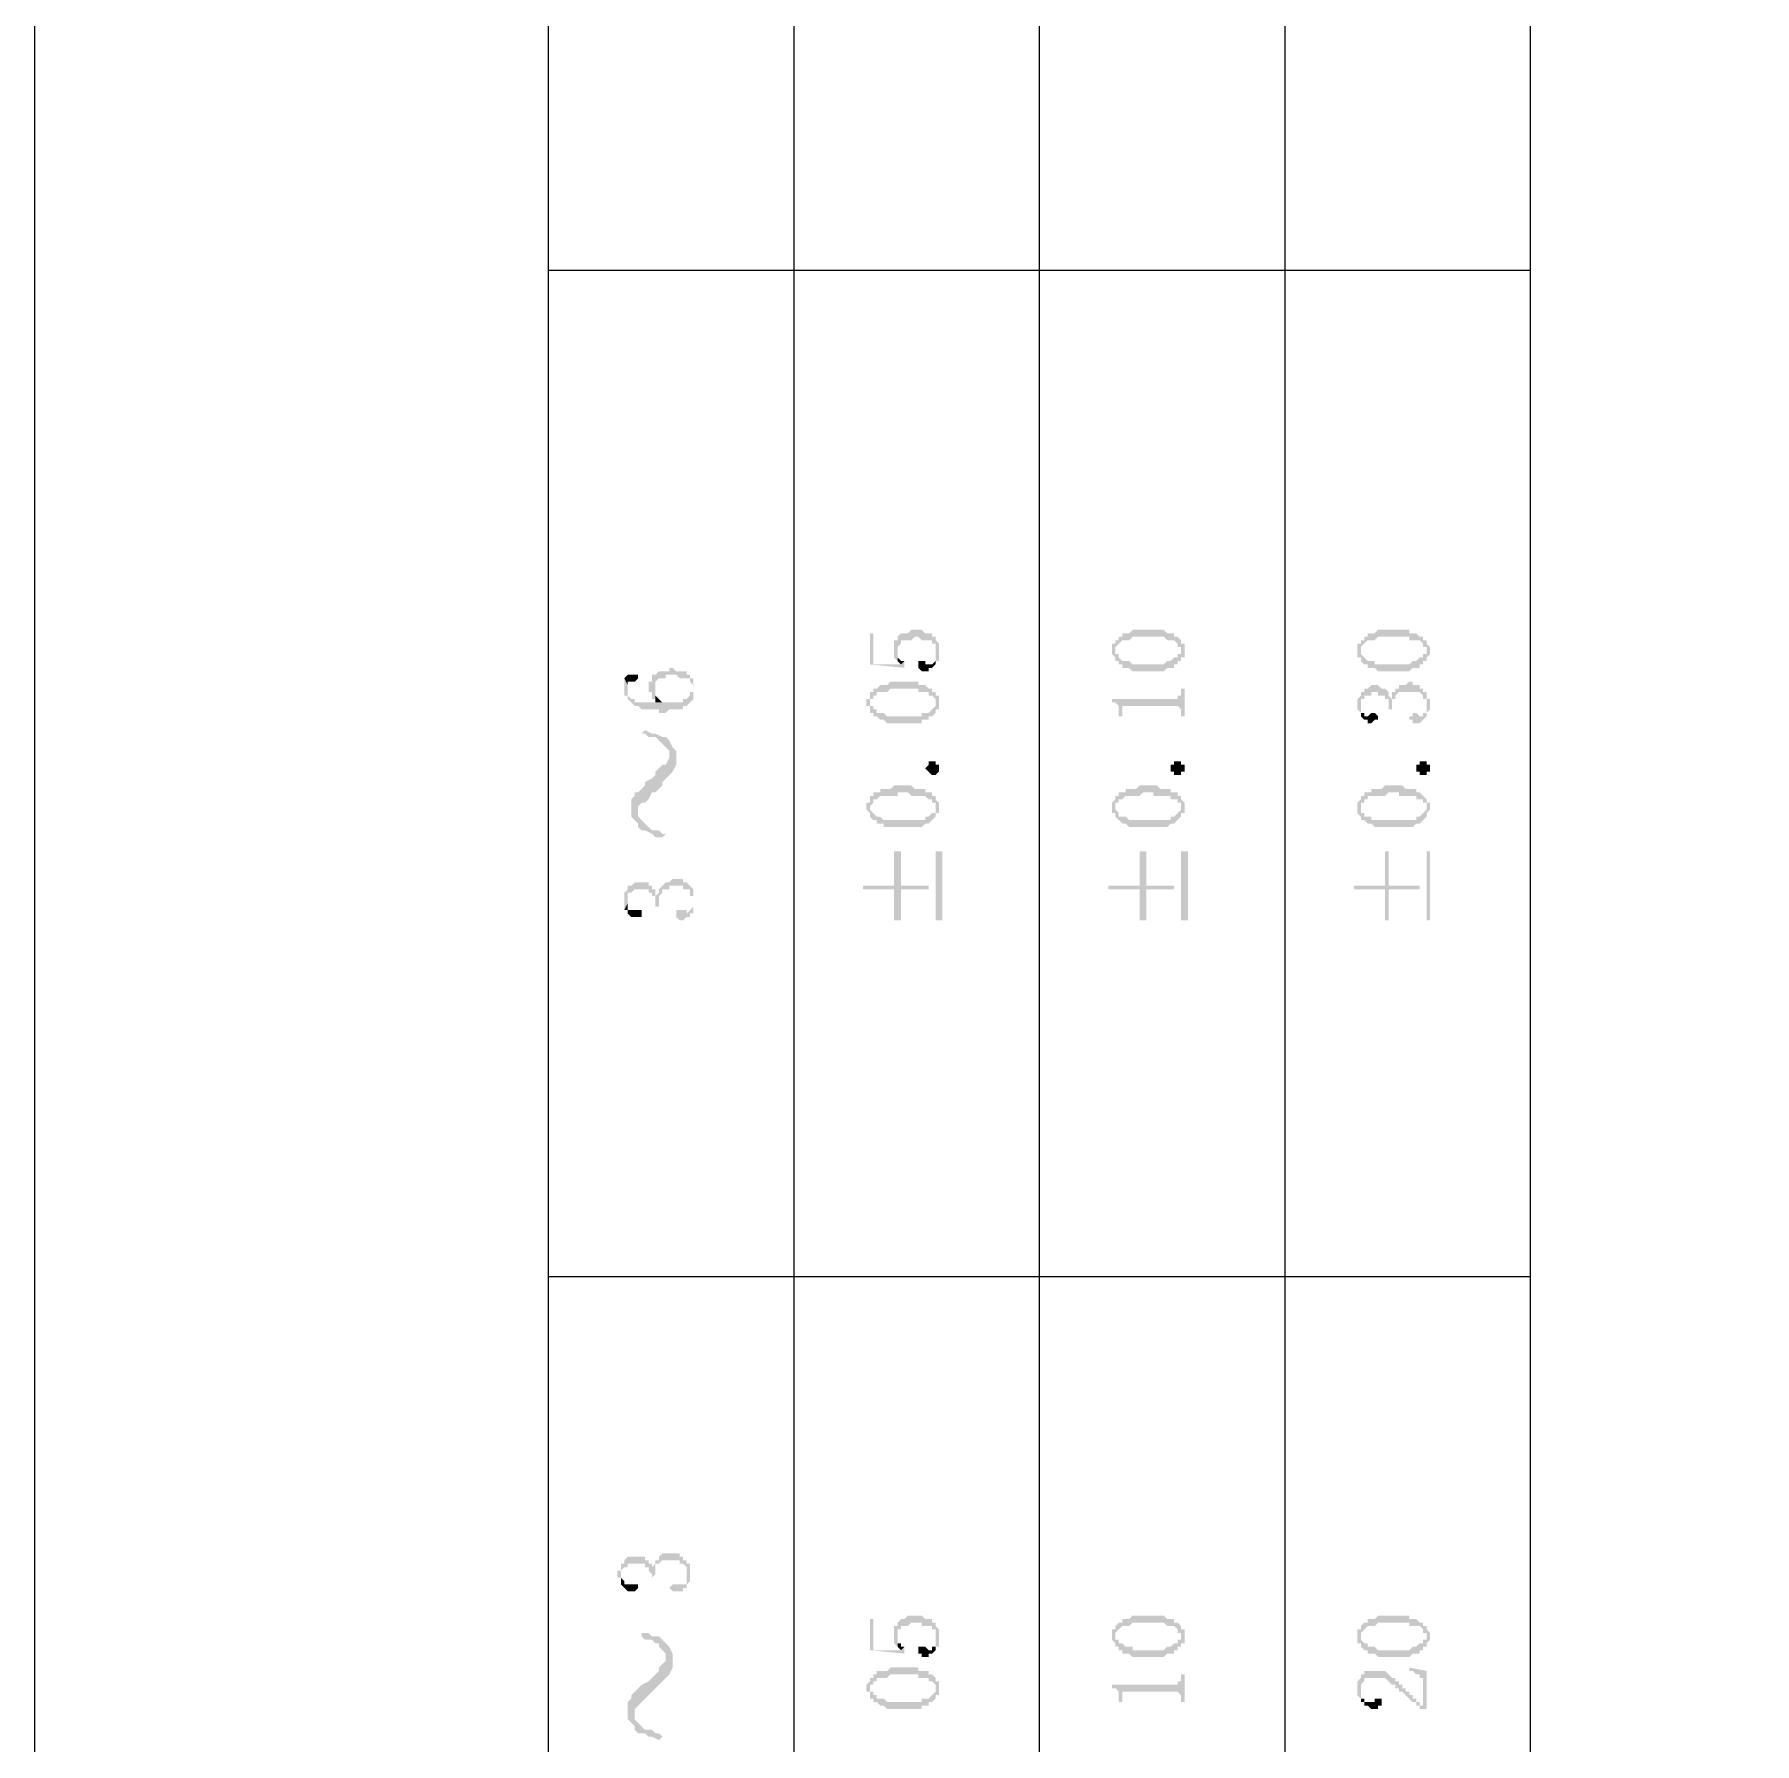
# Model space of a CAD drawing. Header units: millimetres. Extents: x 1186 to 2336, y 1181 to 1549.
# Drawn here: x 1915.52 to 1937.97, y 1298.41 to 1320.71 of the extents above; entities that cross this region are included whole.
import ezdxf

# ---------------------------------------------------------------- set-up
doc = ezdxf.new("R2010")
doc.units = ezdxf.units.MM

msp = doc.modelspace()

# ---------------------------------------------------------------- hatches: boundary and pattern name
at = {"transparency": 33554559}
for points in [[(1926.42243, 1312.89982), (1926.42243, 1312.49363), (1926.87376, 1312.44849), (1926.87376, 1312.49363), (1926.87376, 1312.53876), (1926.82862, 1312.49363), (1926.46757, 1312.49363), (1926.46757, 1312.89982)], [(1926.73836, 1312.71929), (1926.73836, 1312.62902), (1926.73836, 1312.58389), (1926.73836, 1312.58389), (1926.78349, 1312.53876), (1926.78349, 1312.67415), (1926.78349, 1312.71929), (1926.78349, 1312.71929), (1926.82862, 1312.76442), (1926.82862, 1312.80955), (1926.96402, 1312.80955), (1927.00915, 1312.85468), (1927.05428, 1312.85468), (1927.09942, 1312.80955), (1927.23481, 1312.80955), (1927.23481, 1312.76442), (1927.27995, 1312.76442), (1927.27995, 1312.71929), (1927.27995, 1312.67415), (1927.27995, 1312.53876), (1927.32508, 1312.53876), (1927.32508, 1312.58389), (1927.32508, 1312.67415), (1927.32508, 1312.71929), (1927.32508, 1312.76442), (1927.27995, 1312.80955), (1927.27995, 1312.85468), (1927.23481, 1312.85468), (1927.23481, 1312.89982), (1927.14455, 1312.89982), (1927.09942, 1312.94495), (1926.96402, 1312.94495), (1926.91889, 1312.89982), (1926.82862, 1312.89982), (1926.78349, 1312.85468), (1926.78349, 1312.80955), (1926.73836, 1312.80955), (1926.73836, 1312.76442)], [(1929.58169, 1312.67415), (1929.58169, 1312.62902), (1929.58169, 1312.62902), (1929.62682, 1312.58389), (1929.62682, 1312.53876), (1929.62682, 1312.67415), (1929.62682, 1312.71929), (1929.62682, 1312.71929), (1929.67195, 1312.76442), (1929.67195, 1312.76442), (1929.71708, 1312.80955), (1929.80735, 1312.80955), (1929.85248, 1312.85468), (1930.25867, 1312.85468), (1930.3038, 1312.80955), (1930.39406, 1312.80955), (1930.4392, 1312.76442), (1930.4392, 1312.71929), (1930.48433, 1312.71929), (1930.48433, 1312.67415), (1930.48433, 1312.80955), (1930.48433, 1312.80955), (1930.4392, 1312.85468), (1930.39406, 1312.85468), (1930.39406, 1312.89982), (1930.3038, 1312.89982), (1930.25867, 1312.94495), (1929.85248, 1312.94495), (1929.80735, 1312.89982), (1929.71708, 1312.89982), (1929.71708, 1312.85468), (1929.67195, 1312.85468), (1929.67195, 1312.80955), (1929.62682, 1312.80955), (1929.62682, 1312.76442), (1929.58169, 1312.76442), (1929.58169, 1312.71929), (1929.58169, 1312.71929)], [(1929.62682, 1312.53876), (1929.67195, 1312.53876), (1929.67195, 1312.49363), (1929.71708, 1312.49363), (1929.71708, 1312.44849), (1929.80735, 1312.44849), (1929.85248, 1312.40336), (1930.25867, 1312.40336), (1930.3038, 1312.44849), (1930.39406, 1312.44849), (1930.39406, 1312.49363), (1930.4392, 1312.49363), (1930.4392, 1312.53876), (1930.48433, 1312.53876), (1930.48433, 1312.58389), (1930.52946, 1312.58389), (1930.52946, 1312.62902), (1930.52946, 1312.67415), (1930.52946, 1312.71929), (1930.52946, 1312.76442), (1930.48433, 1312.76442), (1930.48433, 1312.80955), (1930.48433, 1312.67415), (1930.48433, 1312.62902), (1930.4392, 1312.62902), (1930.4392, 1312.58389), (1930.39406, 1312.58389), (1930.34893, 1312.53876), (1930.3038, 1312.53876), (1930.25867, 1312.49363), (1929.85248, 1312.49363), (1929.80735, 1312.53876), (1929.71708, 1312.53876), (1929.67195, 1312.58389), (1929.67195, 1312.62902), (1929.62682, 1312.62902), (1929.62682, 1312.67415), (1929.62682, 1312.67415)], [(1932.78607, 1312.67415), (1932.78607, 1312.62902), (1932.78607, 1312.58389), (1932.8312, 1312.58389), (1932.8312, 1312.53876), (1932.8312, 1312.67415), (1932.8312, 1312.71929), (1932.8312, 1312.71929), (1932.87633, 1312.76442), (1932.87633, 1312.76442), (1932.92147, 1312.80955), (1933.01173, 1312.80955), (1933.05686, 1312.85468), (1933.46305, 1312.85468), (1933.46305, 1312.80955), (1933.59845, 1312.80955), (1933.64358, 1312.76442), (1933.64358, 1312.71929), (1933.68871, 1312.71929), (1933.68871, 1312.67415), (1933.68871, 1312.80955), (1933.64358, 1312.80955), (1933.64358, 1312.85468), (1933.59845, 1312.85468), (1933.55332, 1312.89982), (1933.46305, 1312.89982), (1933.46305, 1312.94495), (1933.05686, 1312.94495), (1933.01173, 1312.89982), (1932.92147, 1312.89982), (1932.92147, 1312.85468), (1932.87633, 1312.85468), (1932.87633, 1312.80955), (1932.8312, 1312.80955), (1932.8312, 1312.76442), (1932.78607, 1312.76442), (1932.78607, 1312.71929), (1932.78607, 1312.71929)], [(1932.8312, 1312.53876), (1932.8312, 1312.53876), (1932.87633, 1312.49363), (1932.92147, 1312.49363), (1932.92147, 1312.44849), (1933.01173, 1312.44849), (1933.05686, 1312.40336), (1933.46305, 1312.40336), (1933.50818, 1312.44849), (1933.59845, 1312.44849), (1933.59845, 1312.49363), (1933.64358, 1312.49363), (1933.64358, 1312.53876), (1933.68871, 1312.53876), (1933.68871, 1312.58389), (1933.68871, 1312.58389), (1933.73385, 1312.62902), (1933.73385, 1312.67415), (1933.73385, 1312.71929), (1933.73385, 1312.71929), (1933.68871, 1312.76442), (1933.68871, 1312.80955), (1933.68871, 1312.67415), (1933.68871, 1312.62902), (1933.64358, 1312.62902), (1933.64358, 1312.58389), (1933.59845, 1312.58389), (1933.55332, 1312.53876), (1933.50818, 1312.53876), (1933.46305, 1312.49363), (1933.01173, 1312.49363), (1933.01173, 1312.53876), (1932.92147, 1312.53876), (1932.87633, 1312.58389), (1932.87633, 1312.58389), (1932.8312, 1312.62902), (1932.8312, 1312.67415), (1932.8312, 1312.67415)], [(1926.78349, 1312.53876), (1926.78349, 1312.53876), (1926.82862, 1312.49363), (1926.82862, 1312.49363), (1926.87376, 1312.53876), (1926.82862, 1312.53876), (1926.78349, 1312.58389), (1926.78349, 1312.62902), (1926.78349, 1312.67415)], [(1927.05428, 1312.49363), (1927.05428, 1312.44849), (1927.05428, 1312.44849), (1927.09942, 1312.40336), (1927.18968, 1312.40336), (1927.18968, 1312.44849), (1927.23481, 1312.44849), (1927.27995, 1312.49363), (1927.27995, 1312.67415), (1927.27995, 1312.58389), (1927.27995, 1312.53876), (1927.27995, 1312.53876), (1927.23481, 1312.49363), (1927.14455, 1312.49363), (1927.14455, 1312.53876), (1927.05428, 1312.53876)], [(1923.21805, 1312.3131), (1923.26318, 1312.22283), (1923.26318, 1312.26797), (1923.35345, 1312.26797), (1923.39858, 1312.3131), (1923.39858, 1312.35823), (1923.26318, 1312.35823)], [(1923.21805, 1312.22283), (1923.21805, 1312.1777), (1923.21805, 1312.13257), (1923.21805, 1312.08744), (1923.26318, 1312.08744), (1923.26318, 1312.0423), (1923.26318, 1312.0423), (1923.30831, 1311.99717), (1923.30831, 1311.99717), (1923.35345, 1311.95204), (1923.39858, 1311.95204), (1923.44371, 1311.90691), (1923.66937, 1311.90691), (1923.66937, 1311.86178), (1923.75964, 1311.86178), (1923.80477, 1311.90691), (1923.9853, 1311.90691), (1923.9853, 1311.95204), (1924.03043, 1311.95204), (1924.07556, 1311.99717), (1924.07556, 1311.99717), (1924.12069, 1312.0423), (1924.12069, 1312.1777), (1924.12069, 1312.13257), (1924.07556, 1312.13257), (1924.07556, 1312.08744), (1924.07556, 1312.08744), (1924.03043, 1312.0423), (1923.9853, 1312.0423), (1923.9853, 1311.99717), (1923.35345, 1311.99717), (1923.35345, 1312.0423), (1923.30831, 1312.0423), (1923.26318, 1312.08744), (1923.26318, 1312.13257), (1923.26318, 1312.22283), (1923.21805, 1312.3131)], [(1923.53397, 1312.1777), (1923.53397, 1312.13257), (1923.57911, 1312.13257), (1923.57911, 1312.08744), (1923.57911, 1312.0423), (1923.62424, 1312.0423), (1923.62424, 1312.22283), (1923.62424, 1312.26797), (1923.62424, 1312.26797), (1923.66937, 1312.3131), (1923.75964, 1312.3131), (1923.75964, 1312.35823), (1923.89503, 1312.35823), (1923.94016, 1312.3131), (1924.07556, 1312.3131), (1924.07556, 1312.26797), (1924.07556, 1312.26797), (1924.12069, 1312.22283), (1924.12069, 1312.0423), (1924.12069, 1312.08744), (1924.12069, 1312.13257), (1924.12069, 1312.1777), (1924.12069, 1312.22283), (1924.12069, 1312.26797), (1924.12069, 1312.3131), (1924.07556, 1312.3131), (1924.07556, 1312.35823), (1924.03043, 1312.35823), (1924.03043, 1312.40336), (1923.89503, 1312.40336), (1923.8499, 1312.44849), (1923.80477, 1312.44849), (1923.80477, 1312.40336), (1923.66937, 1312.40336), (1923.62424, 1312.35823), (1923.57911, 1312.35823), (1923.57911, 1312.3131), (1923.57911, 1312.26797), (1923.53397, 1312.26797), (1923.53397, 1312.22283)], [(1923.62424, 1312.0423), (1923.62424, 1311.99717), (1923.7145, 1311.99717), (1923.66937, 1312.0423), (1923.66937, 1312.0423), (1923.62424, 1312.08744), (1923.62424, 1312.1777), (1923.62424, 1312.1777)], [(1926.3773, 1311.99717), (1926.3773, 1311.95204), (1926.42243, 1311.95204), (1926.42243, 1311.90691), (1926.42243, 1311.86178), (1926.42243, 1311.99717), (1926.42243, 1312.0423), (1926.46757, 1312.0423), (1926.46757, 1312.08744), (1926.5127, 1312.08744), (1926.5127, 1312.13257), (1926.64809, 1312.13257), (1926.69323, 1312.1777), (1927.05428, 1312.1777), (1927.05428, 1312.13257), (1927.18968, 1312.13257), (1927.18968, 1312.08744), (1927.23481, 1312.08744), (1927.27995, 1312.0423), (1927.27995, 1311.99717), (1927.27995, 1312.13257), (1927.23481, 1312.13257), (1927.23481, 1312.1777), (1927.18968, 1312.1777), (1927.14455, 1312.22283), (1927.05428, 1312.22283), (1927.05428, 1312.26797), (1926.69323, 1312.26797), (1926.64809, 1312.22283), (1926.55783, 1312.22283), (1926.5127, 1312.1777), (1926.46757, 1312.1777), (1926.46757, 1312.13257), (1926.42243, 1312.13257), (1926.42243, 1312.08744), (1926.42243, 1312.0423), (1926.3773, 1312.0423)], [(1926.42243, 1311.86178), (1926.46757, 1311.86178), (1926.46757, 1311.81664), (1926.5127, 1311.81664), (1926.55783, 1311.77151), (1926.60296, 1311.77151), (1926.64809, 1311.72638), (1927.09942, 1311.72638), (1927.09942, 1311.77151), (1927.18968, 1311.77151), (1927.18968, 1311.81664), (1927.23481, 1311.81664), (1927.27995, 1311.86178), (1927.27995, 1311.90691), (1927.32508, 1311.90691), (1927.32508, 1311.95204), (1927.32508, 1311.99717), (1927.32508, 1312.0423), (1927.32508, 1312.08744), (1927.27995, 1312.08744), (1927.27995, 1312.13257), (1927.27995, 1311.95204), (1927.27995, 1311.95204), (1927.23481, 1311.90691), (1927.23481, 1311.90691), (1927.18968, 1311.86178), (1927.09942, 1311.86178), (1927.09942, 1311.81664), (1926.64809, 1311.81664), (1926.60296, 1311.86178), (1926.5127, 1311.86178), (1926.5127, 1311.90691), (1926.46757, 1311.90691), (1926.46757, 1311.95204), (1926.42243, 1311.95204), (1926.42243, 1311.99717)], [(1929.58169, 1312.0423), (1929.58169, 1311.99717), (1929.62682, 1311.99717), (1929.67195, 1311.95204), (1929.67195, 1311.86178), (1929.67195, 1311.81664), (1929.71708, 1311.81664), (1929.71708, 1311.90691), (1929.71708, 1311.95204), (1930.4392, 1311.95204), (1930.48433, 1311.90691), (1930.48433, 1311.81664), (1930.52946, 1311.81664), (1930.52946, 1312.1777), (1930.48433, 1312.1777), (1930.48433, 1312.13257), (1930.48433, 1312.08744), (1930.4392, 1312.08744), (1930.4392, 1312.0423), (1930.39406, 1312.0423)], [(1932.78607, 1311.99717), (1932.78607, 1311.95204), (1932.78607, 1311.90691), (1932.78607, 1311.90691), (1932.8312, 1311.86178), (1932.8312, 1311.95204), (1932.8312, 1311.99717), (1932.8312, 1312.0423), (1932.87633, 1312.0423), (1932.87633, 1312.08744), (1932.9666, 1312.08744), (1932.9666, 1312.13257), (1933.05686, 1312.13257), (1933.05686, 1312.08744), (1933.14713, 1312.08744), (1933.14713, 1312.0423), (1933.19226, 1312.0423), (1933.19226, 1311.95204), (1933.19226, 1311.90691), (1933.23739, 1311.90691), (1933.23739, 1311.95204), (1933.23739, 1312.0423), (1933.28252, 1312.0423), (1933.28252, 1312.08744), (1933.28252, 1312.08744), (1933.32766, 1312.13257), (1933.59845, 1312.13257), (1933.64358, 1312.08744), (1933.64358, 1312.0423), (1933.68871, 1312.0423), (1933.68871, 1311.99717), (1933.68871, 1311.95204), (1933.68871, 1312.13257), (1933.64358, 1312.13257), (1933.64358, 1312.1777), (1933.59845, 1312.1777), (1933.59845, 1312.22283), (1933.50818, 1312.22283), (1933.50818, 1312.26797), (1933.46305, 1312.26797), (1933.41792, 1312.22283), (1933.32766, 1312.22283), (1933.32766, 1312.1777), (1933.28252, 1312.1777), (1933.28252, 1312.13257), (1933.23739, 1312.13257), (1933.23739, 1312.08744), (1933.23739, 1312.0423), (1933.19226, 1312.08744), (1933.19226, 1312.13257), (1933.19226, 1312.13257), (1933.14713, 1312.1777), (1933.102, 1312.1777), (1933.05686, 1312.22283), (1932.9666, 1312.22283), (1932.92147, 1312.1777), (1932.87633, 1312.1777), (1932.87633, 1312.13257), (1932.8312, 1312.13257), (1932.8312, 1312.08744), (1932.8312, 1312.08744), (1932.78607, 1312.0423)], [(1933.46305, 1311.77151), (1933.50818, 1311.77151), (1933.50818, 1311.72638), (1933.59845, 1311.72638), (1933.64358, 1311.77151), (1933.64358, 1311.77151), (1933.68871, 1311.81664), (1933.68871, 1311.86178), (1933.68871, 1311.86178), (1933.73385, 1311.90691), (1933.73385, 1311.95204), (1933.73385, 1311.99717), (1933.73385, 1312.0423), (1933.68871, 1312.0423), (1933.68871, 1312.13257), (1933.68871, 1311.95204), (1933.68871, 1311.90691), (1933.68871, 1311.86178), (1933.64358, 1311.86178), (1933.64358, 1311.81664), (1933.59845, 1311.81664), (1933.55332, 1311.86178), (1933.50818, 1311.86178), (1933.50818, 1311.81664), (1933.46305, 1311.81664)], [(1932.8312, 1311.86178), (1932.8312, 1311.81664), (1932.8312, 1311.81664), (1932.87633, 1311.77151), (1932.92147, 1311.77151), (1932.92147, 1311.72638), (1932.9666, 1311.72638), (1933.01173, 1311.77151), (1933.05686, 1311.77151), (1933.05686, 1311.81664), (1933.05686, 1311.81664), (1933.01173, 1311.86178), (1932.9666, 1311.86178), (1932.92147, 1311.81664), (1932.87633, 1311.81664), (1932.87633, 1311.86178), (1932.8312, 1311.86178), (1932.8312, 1311.95204), (1932.8312, 1311.95204)], [(1923.44371, 1311.59098), (1923.48884, 1311.59098), (1923.53397, 1311.54585), (1923.62424, 1311.54585), (1923.66937, 1311.50072), (1923.7145, 1311.45559), (1923.7145, 1311.45559), (1923.75964, 1311.41045), (1923.80477, 1311.36532), (1923.80477, 1311.0494), (1923.80477, 1311.0494), (1923.8499, 1311.09453), (1923.89503, 1311.18479), (1923.89503, 1311.36532), (1923.8499, 1311.41045), (1923.80477, 1311.50072), (1923.80477, 1311.50072), (1923.75964, 1311.54585), (1923.7145, 1311.54585), (1923.62424, 1311.59098), (1923.57911, 1311.59098), (1923.48884, 1311.63611)], [(1923.30831, 1310.59807), (1923.30831, 1310.50781), (1923.35345, 1310.46268), (1923.39858, 1310.41755), (1923.39858, 1310.64321), (1923.44371, 1310.68834), (1923.48884, 1310.68834), (1923.53397, 1310.73347), (1923.57911, 1310.82374), (1923.62424, 1310.82374), (1923.66937, 1310.86887), (1923.7145, 1310.914), (1923.7145, 1310.95913), (1923.75964, 1311.00426), (1923.80477, 1311.0494), (1923.80477, 1311.32019), (1923.80477, 1311.27506), (1923.75964, 1311.18479), (1923.7145, 1311.18479), (1923.66937, 1311.13966), (1923.62424, 1311.09453), (1923.62424, 1311.0494), (1923.57911, 1311.00426), (1923.48884, 1310.95913), (1923.48884, 1310.914), (1923.44371, 1310.86887), (1923.39858, 1310.82374), (1923.35345, 1310.82374), (1923.35345, 1310.7786), (1923.30831, 1310.73347), (1923.30831, 1310.64321)], [(1927.32508, 1311.13966), (1927.32508, 1311.09453), (1927.32508, 1311.09453), (1927.27995, 1311.0494), (1927.23481, 1311.0494), (1927.18968, 1311.09453), (1927.18968, 1311.09453), (1927.14455, 1311.13966), (1927.14455, 1311.13966), (1927.18968, 1311.18479), (1927.18968, 1311.22993), (1927.27995, 1311.22993), (1927.27995, 1311.18479), (1927.32508, 1311.18479), (1927.32508, 1311.13966)], [(1930.52946, 1311.13966), (1930.52946, 1311.09453), (1930.48433, 1311.09453), (1930.48433, 1311.0494), (1930.39406, 1311.0494), (1930.39406, 1311.09453), (1930.34893, 1311.09453), (1930.34893, 1311.13966), (1930.34893, 1311.18479), (1930.39406, 1311.18479), (1930.39406, 1311.22993), (1930.48433, 1311.22993), (1930.48433, 1311.18479), (1930.52946, 1311.18479), (1930.52946, 1311.13966)], [(1933.73385, 1311.13966), (1933.73385, 1311.09453), (1933.68871, 1311.09453), (1933.68871, 1311.0494), (1933.59845, 1311.0494), (1933.59845, 1311.09453), (1933.55332, 1311.09453), (1933.55332, 1311.13966), (1933.55332, 1311.18479), (1933.59845, 1311.18479), (1933.59845, 1311.22993), (1933.68871, 1311.22993), (1933.68871, 1311.18479), (1933.73385, 1311.18479), (1933.73385, 1311.13966)], [(1926.3773, 1310.64321), (1926.3773, 1310.59807), (1926.3773, 1310.59807), (1926.42243, 1310.55294), (1926.42243, 1310.50781), (1926.42243, 1310.64321), (1926.42243, 1310.64321), (1926.46757, 1310.68834), (1926.46757, 1310.73347), (1926.5127, 1310.73347), (1926.55783, 1310.7786), (1926.78349, 1310.7786), (1926.78349, 1310.82374), (1926.91889, 1310.82374), (1926.96402, 1310.7786), (1927.14455, 1310.7786), (1927.18968, 1310.73347), (1927.23481, 1310.73347), (1927.23481, 1310.68834), (1927.27995, 1310.68834), (1927.27995, 1310.64321), (1927.27995, 1310.7786), (1927.23481, 1310.7786), (1927.23481, 1310.82374), (1927.14455, 1310.82374), (1927.14455, 1310.86887), (1927.00915, 1310.86887), (1926.96402, 1310.914), (1926.73836, 1310.914), (1926.69323, 1310.86887), (1926.55783, 1310.86887), (1926.55783, 1310.82374), (1926.46757, 1310.82374), (1926.46757, 1310.7786), (1926.42243, 1310.7786), (1926.42243, 1310.73347), (1926.42243, 1310.68834), (1926.3773, 1310.68834)], [(1926.42243, 1310.50781), (1926.46757, 1310.46268), (1926.5127, 1310.46268), (1926.5127, 1310.41755), (1926.60296, 1310.41755), (1926.60296, 1310.37241), (1927.09942, 1310.37241), (1927.14455, 1310.41755), (1927.18968, 1310.41755), (1927.23481, 1310.46268), (1927.23481, 1310.46268), (1927.27995, 1310.50781), (1927.27995, 1310.55294), (1927.32508, 1310.55294), (1927.32508, 1310.59807), (1927.32508, 1310.64321), (1927.32508, 1310.68834), (1927.32508, 1310.68834), (1927.27995, 1310.73347), (1927.27995, 1310.59807), (1927.27995, 1310.55294), (1927.23481, 1310.55294), (1927.18968, 1310.50781), (1927.14455, 1310.50781), (1927.14455, 1310.46268), (1926.60296, 1310.46268), (1926.55783, 1310.50781), (1926.5127, 1310.50781), (1926.46757, 1310.55294), (1926.46757, 1310.55294), (1926.42243, 1310.59807), (1926.42243, 1310.64321)], [(1929.58169, 1310.64321), (1929.58169, 1310.59807), (1929.58169, 1310.55294), (1929.62682, 1310.55294), (1929.62682, 1310.50781), (1929.62682, 1310.64321), (1929.62682, 1310.68834), (1929.67195, 1310.68834), (1929.67195, 1310.73347), (1929.71708, 1310.73347), (1929.76221, 1310.7786), (1929.94274, 1310.7786), (1929.98788, 1310.82374), (1930.12327, 1310.82374), (1930.12327, 1310.7786), (1930.34893, 1310.7786), (1930.34893, 1310.73347), (1930.4392, 1310.73347), (1930.4392, 1310.68834), (1930.48433, 1310.68834), (1930.48433, 1310.64321), (1930.48433, 1310.7786), (1930.4392, 1310.7786), (1930.4392, 1310.82374), (1930.34893, 1310.82374), (1930.34893, 1310.86887), (1930.21354, 1310.86887), (1930.1684, 1310.914), (1929.94274, 1310.914), (1929.89761, 1310.86887), (1929.76221, 1310.86887), (1929.76221, 1310.82374), (1929.67195, 1310.82374), (1929.67195, 1310.7786), (1929.62682, 1310.7786), (1929.62682, 1310.73347), (1929.62682, 1310.73347), (1929.58169, 1310.68834)], [(1929.62682, 1310.50781), (1929.67195, 1310.46268), (1929.67195, 1310.46268), (1929.71708, 1310.41755), (1929.76221, 1310.41755), (1929.80735, 1310.37241), (1930.3038, 1310.37241), (1930.34893, 1310.41755), (1930.39406, 1310.41755), (1930.4392, 1310.46268), (1930.4392, 1310.46268), (1930.48433, 1310.50781), (1930.48433, 1310.55294), (1930.52946, 1310.55294), (1930.52946, 1310.59807), (1930.52946, 1310.64321), (1930.52946, 1310.68834), (1930.52946, 1310.68834), (1930.48433, 1310.73347), (1930.48433, 1310.59807), (1930.48433, 1310.59807), (1930.4392, 1310.55294), (1930.4392, 1310.55294), (1930.39406, 1310.50781), (1930.34893, 1310.50781), (1930.34893, 1310.46268), (1929.80735, 1310.46268), (1929.76221, 1310.50781), (1929.67195, 1310.50781), (1929.67195, 1310.55294), (1929.67195, 1310.55294), (1929.62682, 1310.59807), (1929.62682, 1310.64321)], [(1932.78607, 1310.64321), (1932.78607, 1310.59807), (1932.78607, 1310.55294), (1932.78607, 1310.55294), (1932.8312, 1310.50781), (1932.8312, 1310.64321), (1932.8312, 1310.68834), (1932.87633, 1310.68834), (1932.87633, 1310.73347), (1932.92147, 1310.73347), (1932.92147, 1310.7786), (1933.14713, 1310.7786), (1933.19226, 1310.82374), (1933.32766, 1310.82374), (1933.32766, 1310.7786), (1933.55332, 1310.7786), (1933.55332, 1310.73347), (1933.64358, 1310.73347), (1933.64358, 1310.68834), (1933.68871, 1310.68834), (1933.68871, 1310.64321), (1933.68871, 1310.73347), (1933.64358, 1310.7786), (1933.64358, 1310.7786), (1933.59845, 1310.82374), (1933.55332, 1310.82374), (1933.55332, 1310.86887), (1933.41792, 1310.86887), (1933.37279, 1310.914), (1933.14713, 1310.914), (1933.102, 1310.86887), (1932.9666, 1310.86887), (1932.9666, 1310.82374), (1932.87633, 1310.82374), (1932.87633, 1310.7786), (1932.8312, 1310.7786), (1932.8312, 1310.73347), (1932.8312, 1310.73347), (1932.78607, 1310.68834)], [(1932.8312, 1310.50781), (1932.8312, 1310.46268), (1932.87633, 1310.46268), (1932.92147, 1310.41755), (1932.9666, 1310.41755), (1933.01173, 1310.37241), (1933.50818, 1310.37241), (1933.55332, 1310.41755), (1933.59845, 1310.41755), (1933.64358, 1310.46268), (1933.64358, 1310.46268), (1933.68871, 1310.50781), (1933.68871, 1310.55294), (1933.68871, 1310.55294), (1933.73385, 1310.59807), (1933.73385, 1310.64321), (1933.73385, 1310.68834), (1933.68871, 1310.68834), (1933.68871, 1310.73347), (1933.68871, 1310.59807), (1933.68871, 1310.59807), (1933.64358, 1310.55294), (1933.64358, 1310.55294), (1933.59845, 1310.50781), (1933.55332, 1310.50781), (1933.55332, 1310.46268), (1932.9666, 1310.46268), (1932.9666, 1310.50781), (1932.87633, 1310.50781), (1932.87633, 1310.55294), (1932.8312, 1310.55294), (1932.8312, 1310.59807), (1932.8312, 1310.64321)], [(1923.39858, 1310.41755), (1923.39858, 1310.37241), (1923.44371, 1310.32728), (1923.48884, 1310.32728), (1923.57911, 1310.28215), (1923.62424, 1310.23702), (1923.7145, 1310.23702), (1923.75964, 1310.28215), (1923.7145, 1310.28215), (1923.66937, 1310.32728), (1923.57911, 1310.32728), (1923.53397, 1310.37241), (1923.48884, 1310.41755), (1923.48884, 1310.41755), (1923.44371, 1310.46268), (1923.39858, 1310.50781), (1923.39858, 1310.55294)], [(1926.33217, 1309.60517), (1926.33217, 1309.56003), (1926.73836, 1309.56003), (1926.73836, 1309.15385), (1926.82862, 1309.15385), (1926.82862, 1309.56003), (1927.18968, 1309.56003), (1927.18968, 1309.60517), (1926.82862, 1309.60517), (1926.82862, 1310.05649), (1926.73836, 1310.05649), (1926.73836, 1309.60517)], [(1927.37021, 1309.15385), (1927.37021, 1310.05649), (1927.27995, 1310.05649), (1927.27995, 1309.15385)], [(1929.53655, 1309.60517), (1929.53655, 1309.56003), (1929.94274, 1309.56003), (1929.94274, 1309.15385), (1930.03301, 1309.15385), (1930.03301, 1309.56003), (1930.39406, 1309.56003), (1930.39406, 1309.60517), (1930.03301, 1309.60517), (1930.03301, 1310.05649), (1929.94274, 1310.05649), (1929.94274, 1309.60517)], [(1930.57459, 1309.15385), (1930.57459, 1310.05649), (1930.48433, 1310.05649), (1930.48433, 1309.15385)], [(1932.74094, 1309.60517), (1932.74094, 1309.56003), (1933.14713, 1309.56003), (1933.14713, 1309.15385), (1933.19226, 1309.15385), (1933.19226, 1309.56003), (1933.59845, 1309.56003), (1933.59845, 1309.60517), (1933.19226, 1309.60517), (1933.19226, 1310.05649), (1933.14713, 1310.05649), (1933.14713, 1309.60517)], [(1933.73385, 1309.15385), (1933.73385, 1310.05649), (1933.68871, 1310.05649), (1933.68871, 1309.15385)], [(1923.21805, 1309.42464), (1923.21805, 1309.33437), (1923.21805, 1309.28924), (1923.26318, 1309.37951), (1923.26318, 1309.42464), (1923.26318, 1309.46977), (1923.26318, 1309.5149), (1923.30831, 1309.5149), (1923.35345, 1309.56003), (1923.53397, 1309.56003), (1923.53397, 1309.5149), (1923.57911, 1309.5149), (1923.57911, 1309.46977), (1923.62424, 1309.46977), (1923.62424, 1309.42464), (1923.62424, 1309.33437), (1923.66937, 1309.33437), (1923.66937, 1309.42464), (1923.66937, 1309.46977), (1923.66937, 1309.46977), (1923.7145, 1309.5149), (1923.7145, 1309.56003), (1923.80477, 1309.56003), (1923.80477, 1309.60517), (1923.9853, 1309.60517), (1923.9853, 1309.56003), (1924.07556, 1309.56003), (1924.07556, 1309.5149), (1924.07556, 1309.46977), (1924.12069, 1309.46977), (1924.12069, 1309.37951), (1924.12069, 1309.56003), (1924.12069, 1309.56003), (1924.07556, 1309.60517), (1924.07556, 1309.60517), (1924.03043, 1309.6503), (1923.9853, 1309.6503), (1923.9853, 1309.69543), (1923.8499, 1309.69543), (1923.80477, 1309.6503), (1923.75964, 1309.6503), (1923.7145, 1309.60517), (1923.7145, 1309.60517), (1923.66937, 1309.56003), (1923.66937, 1309.5149), (1923.62424, 1309.46977), (1923.62424, 1309.5149), (1923.62424, 1309.56003), (1923.57911, 1309.56003), (1923.57911, 1309.60517), (1923.53397, 1309.60517), (1923.53397, 1309.6503), (1923.35345, 1309.6503), (1923.30831, 1309.60517), (1923.26318, 1309.60517), (1923.26318, 1309.56003), (1923.26318, 1309.56003), (1923.21805, 1309.5149)], [(1923.21805, 1309.28924), (1923.26318, 1309.28924), (1923.26318, 1309.24411), (1923.26318, 1309.24411), (1923.30831, 1309.19898), (1923.44371, 1309.19898), (1923.44371, 1309.24411), (1923.44371, 1309.28924), (1923.26318, 1309.28924), (1923.26318, 1309.33437), (1923.26318, 1309.37951), (1923.26318, 1309.37951)], [(1923.89503, 1309.24411), (1923.89503, 1309.19898), (1923.89503, 1309.19898), (1923.94016, 1309.15385), (1923.9853, 1309.15385), (1924.03043, 1309.19898), (1924.07556, 1309.19898), (1924.07556, 1309.24411), (1924.12069, 1309.24411), (1924.12069, 1309.28924), (1924.12069, 1309.33437), (1924.12069, 1309.42464), (1924.12069, 1309.46977), (1924.12069, 1309.5149), (1924.12069, 1309.56003), (1924.12069, 1309.37951), (1924.12069, 1309.33437), (1924.07556, 1309.28924), (1924.07556, 1309.28924), (1924.03043, 1309.24411), (1924.03043, 1309.28924), (1923.89503, 1309.28924)], [(1923.12779, 1300.62386), (1923.12779, 1300.57873), (1923.17292, 1300.57873), (1923.17292, 1300.5336), (1923.17292, 1300.62386), (1923.17292, 1300.669), (1923.21805, 1300.71413), (1923.26318, 1300.71413), (1923.26318, 1300.75926), (1923.48884, 1300.75926), (1923.48884, 1300.71413), (1923.53397, 1300.71413), (1923.53397, 1300.669), (1923.53397, 1300.669), (1923.57911, 1300.62386), (1923.57911, 1300.57873), (1923.57911, 1300.57873), (1923.62424, 1300.62386), (1923.62424, 1300.669), (1923.62424, 1300.71413), (1923.62424, 1300.75926), (1923.66937, 1300.75926), (1923.7145, 1300.80439), (1923.94016, 1300.80439), (1923.94016, 1300.75926), (1923.9853, 1300.75926), (1924.03043, 1300.71413), (1924.03043, 1300.62386), (1924.03043, 1300.80439), (1923.9853, 1300.80439), (1923.9853, 1300.84953), (1923.94016, 1300.84953), (1923.94016, 1300.89466), (1923.7145, 1300.89466), (1923.66937, 1300.84953), (1923.66937, 1300.80439), (1923.62424, 1300.80439), (1923.62424, 1300.75926), (1923.62424, 1300.75926), (1923.57911, 1300.71413), (1923.57911, 1300.75926), (1923.53397, 1300.75926), (1923.53397, 1300.80439), (1923.48884, 1300.80439), (1923.48884, 1300.84953), (1923.26318, 1300.84953), (1923.21805, 1300.80439), (1923.21805, 1300.75926), (1923.17292, 1300.75926), (1923.17292, 1300.71413), (1923.17292, 1300.669), (1923.12779, 1300.669)], [(1923.17292, 1300.5336), (1923.17292, 1300.48847), (1923.17292, 1300.48847), (1923.21805, 1300.44334), (1923.21805, 1300.44334), (1923.26318, 1300.3982), (1923.35345, 1300.3982), (1923.39858, 1300.44334), (1923.39858, 1300.48847), (1923.21805, 1300.48847), (1923.21805, 1300.5336), (1923.21805, 1300.5336), (1923.17292, 1300.57873), (1923.17292, 1300.62386)], [(1923.80477, 1300.44334), (1923.80477, 1300.44334), (1923.8499, 1300.3982), (1923.9853, 1300.3982), (1923.9853, 1300.44334), (1924.03043, 1300.44334), (1924.03043, 1300.48847), (1924.07556, 1300.5336), (1924.07556, 1300.57873), (1924.07556, 1300.62386), (1924.07556, 1300.71413), (1924.07556, 1300.75926), (1924.03043, 1300.75926), (1924.03043, 1300.57873), (1924.03043, 1300.5336), (1924.03043, 1300.48847), (1923.8499, 1300.48847)], [(1926.42243, 1300.03715), (1926.42243, 1299.63096), (1926.87376, 1299.58582), (1926.87376, 1299.63096), (1926.87376, 1299.67609), (1926.82862, 1299.63096), (1926.46757, 1299.63096), (1926.46757, 1300.03715)], [(1926.73836, 1299.85662), (1926.73836, 1299.76635), (1926.73836, 1299.72122), (1926.73836, 1299.72122), (1926.78349, 1299.67609), (1926.78349, 1299.81149), (1926.78349, 1299.90175), (1926.82862, 1299.90175), (1926.82862, 1299.94688), (1926.91889, 1299.94688), (1926.96402, 1299.99201), (1927.09942, 1299.99201), (1927.09942, 1299.94688), (1927.23481, 1299.94688), (1927.23481, 1299.90175), (1927.27995, 1299.90175), (1927.27995, 1299.85662), (1927.27995, 1299.81149), (1927.27995, 1299.67609), (1927.32508, 1299.67609), (1927.32508, 1299.72122), (1927.32508, 1299.81149), (1927.32508, 1299.85662), (1927.32508, 1299.90175), (1927.27995, 1299.94688), (1927.27995, 1299.99201), (1927.23481, 1299.99201), (1927.23481, 1300.03715), (1927.14455, 1300.03715), (1927.09942, 1300.08228), (1926.91889, 1300.08228), (1926.87376, 1300.03715), (1926.82862, 1300.03715), (1926.78349, 1299.99201), (1926.78349, 1299.94688), (1926.73836, 1299.94688), (1926.73836, 1299.90175)], [(1929.58169, 1299.81149), (1929.58169, 1299.76635), (1929.58169, 1299.76635), (1929.62682, 1299.72122), (1929.62682, 1299.67609), (1929.62682, 1299.81149), (1929.62682, 1299.85662), (1929.62682, 1299.85662), (1929.67195, 1299.90175), (1929.67195, 1299.90175), (1929.71708, 1299.94688), (1929.80735, 1299.94688), (1929.85248, 1299.99201), (1930.25867, 1299.99201), (1930.3038, 1299.94688), (1930.39406, 1299.94688), (1930.4392, 1299.90175), (1930.4392, 1299.85662), (1930.48433, 1299.85662), (1930.48433, 1299.81149), (1930.48433, 1299.94688), (1930.48433, 1299.94688), (1930.4392, 1299.99201), (1930.39406, 1299.99201), (1930.39406, 1300.03715), (1930.3038, 1300.03715), (1930.25867, 1300.08228), (1929.85248, 1300.08228), (1929.80735, 1300.03715), (1929.71708, 1300.03715), (1929.71708, 1299.99201), (1929.67195, 1299.99201), (1929.62682, 1299.94688), (1929.62682, 1299.90175), (1929.58169, 1299.90175), (1929.58169, 1299.85662), (1929.58169, 1299.85662)], [(1929.62682, 1299.67609), (1929.67195, 1299.67609), (1929.67195, 1299.63096), (1929.71708, 1299.63096), (1929.71708, 1299.58582), (1929.80735, 1299.58582), (1929.85248, 1299.54069), (1930.25867, 1299.54069), (1930.3038, 1299.58582), (1930.39406, 1299.58582), (1930.39406, 1299.63096), (1930.4392, 1299.63096), (1930.4392, 1299.67609), (1930.48433, 1299.67609), (1930.48433, 1299.72122), (1930.52946, 1299.72122), (1930.52946, 1299.76635), (1930.52946, 1299.81149), (1930.52946, 1299.85662), (1930.52946, 1299.90175), (1930.48433, 1299.90175), (1930.48433, 1299.94688), (1930.48433, 1299.81149), (1930.48433, 1299.76635), (1930.4392, 1299.76635), (1930.4392, 1299.72122), (1930.39406, 1299.72122), (1930.34893, 1299.67609), (1930.3038, 1299.67609), (1930.25867, 1299.63096), (1929.85248, 1299.63096), (1929.85248, 1299.67609), (1929.76221, 1299.67609), (1929.71708, 1299.72122), (1929.67195, 1299.72122), (1929.67195, 1299.76635), (1929.62682, 1299.76635), (1929.62682, 1299.81149), (1929.62682, 1299.81149)], [(1932.78607, 1299.81149), (1932.78607, 1299.76635), (1932.78607, 1299.72122), (1932.8312, 1299.72122), (1932.8312, 1299.67609), (1932.8312, 1299.81149), (1932.8312, 1299.85662), (1932.8312, 1299.85662), (1932.87633, 1299.90175), (1932.87633, 1299.90175), (1932.92147, 1299.94688), (1933.01173, 1299.94688), (1933.05686, 1299.99201), (1933.46305, 1299.99201), (1933.46305, 1299.94688), (1933.59845, 1299.94688), (1933.64358, 1299.90175), (1933.64358, 1299.85662), (1933.68871, 1299.85662), (1933.68871, 1299.81149), (1933.68871, 1299.94688), (1933.64358, 1299.94688), (1933.64358, 1299.99201), (1933.59845, 1299.99201), (1933.55332, 1300.03715), (1933.46305, 1300.03715), (1933.46305, 1300.08228), (1933.05686, 1300.08228), (1933.01173, 1300.03715), (1932.92147, 1300.03715), (1932.92147, 1299.99201), (1932.87633, 1299.99201), (1932.8312, 1299.94688), (1932.8312, 1299.90175), (1932.78607, 1299.90175), (1932.78607, 1299.85662), (1932.78607, 1299.85662)], [(1932.8312, 1299.67609), (1932.8312, 1299.67609), (1932.87633, 1299.63096), (1932.92147, 1299.63096), (1932.92147, 1299.58582), (1933.01173, 1299.58582), (1933.05686, 1299.54069), (1933.46305, 1299.54069), (1933.50818, 1299.58582), (1933.59845, 1299.58582), (1933.59845, 1299.63096), (1933.64358, 1299.63096), (1933.64358, 1299.67609), (1933.68871, 1299.67609), (1933.68871, 1299.72122), (1933.68871, 1299.72122), (1933.73385, 1299.76635), (1933.73385, 1299.81149), (1933.73385, 1299.85662), (1933.73385, 1299.85662), (1933.68871, 1299.90175), (1933.68871, 1299.94688), (1933.68871, 1299.81149), (1933.68871, 1299.76635), (1933.64358, 1299.76635), (1933.64358, 1299.72122), (1933.59845, 1299.72122), (1933.55332, 1299.67609), (1933.50818, 1299.67609), (1933.46305, 1299.63096), (1933.05686, 1299.63096), (1933.01173, 1299.67609), (1932.92147, 1299.67609), (1932.92147, 1299.72122), (1932.87633, 1299.72122), (1932.8312, 1299.76635), (1932.8312, 1299.81149), (1932.8312, 1299.81149)], [(1923.44371, 1299.81149), (1923.44371, 1299.81149), (1923.48884, 1299.76635), (1923.57911, 1299.76635), (1923.62424, 1299.72122), (1923.66937, 1299.72122), (1923.66937, 1299.67609), (1923.7145, 1299.63096), (1923.75964, 1299.58582), (1923.75964, 1299.2699), (1923.75964, 1299.2699), (1923.80477, 1299.31503), (1923.8499, 1299.4053), (1923.8499, 1299.58582), (1923.80477, 1299.67609), (1923.75964, 1299.72122), (1923.75964, 1299.72122), (1923.7145, 1299.76635), (1923.66937, 1299.81149), (1923.57911, 1299.81149), (1923.53397, 1299.85662), (1923.44371, 1299.85662)], [(1926.78349, 1299.67609), (1926.78349, 1299.67609), (1926.82862, 1299.63096), (1926.82862, 1299.63096), (1926.87376, 1299.67609), (1926.82862, 1299.67609), (1926.82862, 1299.72122), (1926.78349, 1299.72122), (1926.78349, 1299.76635), (1926.78349, 1299.81149)], [(1927.05428, 1299.63096), (1927.05428, 1299.58582), (1927.09942, 1299.58582), (1927.09942, 1299.54069), (1927.18968, 1299.54069), (1927.18968, 1299.58582), (1927.23481, 1299.58582), (1927.27995, 1299.63096), (1927.27995, 1299.81149), (1927.27995, 1299.72122), (1927.27995, 1299.67609), (1927.23481, 1299.67609), (1927.23481, 1299.63096), (1927.18968, 1299.63096), (1927.14455, 1299.67609), (1927.05428, 1299.67609)], [(1923.26318, 1298.81858), (1923.26318, 1298.72831), (1923.30831, 1298.68318), (1923.35345, 1298.63805), (1923.35345, 1298.86371), (1923.39858, 1298.90884), (1923.44371, 1298.95397), (1923.48884, 1298.99911), (1923.53397, 1299.04424), (1923.57911, 1299.08937), (1923.62424, 1299.1345), (1923.66937, 1299.17964), (1923.66937, 1299.17964), (1923.7145, 1299.22477), (1923.75964, 1299.2699), (1923.75964, 1299.54069), (1923.75964, 1299.49556), (1923.7145, 1299.45043), (1923.66937, 1299.4053), (1923.66937, 1299.36016), (1923.62424, 1299.31503), (1923.57911, 1299.2699), (1923.53397, 1299.22477), (1923.44371, 1299.17964), (1923.44371, 1299.17964), (1923.39858, 1299.1345), (1923.35345, 1299.08937), (1923.30831, 1299.04424), (1923.30831, 1298.99911), (1923.26318, 1298.95397), (1923.26318, 1298.90884)], [(1926.3773, 1299.1345), (1926.3773, 1299.08937), (1926.42243, 1299.08937), (1926.42243, 1299.04424), (1926.42243, 1298.99911), (1926.42243, 1299.1345), (1926.42243, 1299.17964), (1926.46757, 1299.17964), (1926.46757, 1299.22477), (1926.5127, 1299.22477), (1926.5127, 1299.2699), (1926.64809, 1299.2699), (1926.69323, 1299.31503), (1927.05428, 1299.31503), (1927.05428, 1299.2699), (1927.18968, 1299.2699), (1927.18968, 1299.22477), (1927.23481, 1299.22477), (1927.27995, 1299.17964), (1927.27995, 1299.1345), (1927.27995, 1299.2699), (1927.27995, 1299.2699), (1927.23481, 1299.31503), (1927.18968, 1299.31503), (1927.18968, 1299.36016), (1927.05428, 1299.36016), (1927.05428, 1299.4053), (1926.69323, 1299.4053), (1926.64809, 1299.36016), (1926.5127, 1299.36016), (1926.5127, 1299.31503), (1926.46757, 1299.31503), (1926.46757, 1299.2699), (1926.42243, 1299.2699), (1926.42243, 1299.22477), (1926.42243, 1299.22477), (1926.3773, 1299.17964)], [(1926.42243, 1298.99911), (1926.46757, 1298.99911), (1926.46757, 1298.95397), (1926.5127, 1298.95397), (1926.55783, 1298.90884), (1926.60296, 1298.90884), (1926.64809, 1298.86371), (1927.09942, 1298.86371), (1927.09942, 1298.90884), (1927.18968, 1298.90884), (1927.18968, 1298.95397), (1927.23481, 1298.95397), (1927.27995, 1298.99911), (1927.27995, 1299.04424), (1927.32508, 1299.04424), (1927.32508, 1299.08937), (1927.32508, 1299.1345), (1927.32508, 1299.17964), (1927.32508, 1299.22477), (1927.27995, 1299.22477), (1927.27995, 1299.2699), (1927.27995, 1299.1345), (1927.27995, 1299.08937), (1927.27995, 1299.08937), (1927.23481, 1299.04424), (1927.23481, 1299.04424), (1927.18968, 1298.99911), (1927.09942, 1298.99911), (1927.09942, 1298.95397), (1926.64809, 1298.95397), (1926.60296, 1298.99911), (1926.5127, 1298.99911), (1926.5127, 1299.04424), (1926.46757, 1299.04424), (1926.46757, 1299.08937), (1926.42243, 1299.08937), (1926.42243, 1299.1345)], [(1929.58169, 1299.17964), (1929.58169, 1299.1345), (1929.62682, 1299.1345), (1929.67195, 1299.08937), (1929.67195, 1299.04424), (1929.67195, 1298.95397), (1929.71708, 1298.95397), (1929.71708, 1299.04424), (1929.71708, 1299.08937), (1930.4392, 1299.08937), (1930.48433, 1299.04424), (1930.48433, 1298.95397), (1930.52946, 1298.95397), (1930.52946, 1299.31503), (1930.48433, 1299.31503), (1930.48433, 1299.2699), (1930.48433, 1299.22477), (1930.4392, 1299.22477), (1930.4392, 1299.17964), (1930.39406, 1299.17964)], [(1932.78607, 1299.1345), (1932.78607, 1299.08937), (1932.78607, 1299.04424), (1932.78607, 1299.04424), (1932.8312, 1298.99911), (1932.8312, 1299.1345), (1932.8312, 1299.17964), (1932.8312, 1299.17964), (1932.87633, 1299.22477), (1932.87633, 1299.2699), (1933.14713, 1299.2699), (1933.19226, 1299.22477), (1933.19226, 1299.22477), (1933.23739, 1299.17964), (1933.28252, 1299.17964), (1933.28252, 1299.1345), (1933.32766, 1299.1345), (1933.32766, 1299.08937), (1933.37279, 1299.08937), (1933.41792, 1299.04424), (1933.41792, 1299.04424), (1933.46305, 1298.99911), (1933.46305, 1298.99911), (1933.50818, 1298.95397), (1933.55332, 1298.95397), (1933.55332, 1298.90884), (1933.59845, 1298.90884), (1933.59845, 1298.86371), (1933.64358, 1298.86371), (1933.64358, 1298.90884), (1933.59845, 1298.90884), (1933.59845, 1298.95397), (1933.55332, 1298.95397), (1933.55332, 1298.99911), (1933.50818, 1298.99911), (1933.50818, 1299.04424), (1933.46305, 1299.04424), (1933.46305, 1299.08937), (1933.41792, 1299.08937), (1933.41792, 1299.1345), (1933.37279, 1299.1345), (1933.37279, 1299.17964), (1933.32766, 1299.17964), (1933.32766, 1299.22477), (1933.28252, 1299.22477), (1933.28252, 1299.2699), (1933.23739, 1299.2699), (1933.19226, 1299.31503), (1933.19226, 1299.31503), (1933.14713, 1299.36016), (1932.87633, 1299.36016), (1932.87633, 1299.31503), (1932.8312, 1299.31503), (1932.8312, 1299.2699), (1932.8312, 1299.2699), (1932.78607, 1299.22477), (1932.78607, 1299.17964), (1932.78607, 1299.17964)], [(1933.46305, 1299.4053), (1933.46305, 1299.36016), (1933.50818, 1299.36016), (1933.55332, 1299.31503), (1933.59845, 1299.31503), (1933.59845, 1299.2699), (1933.64358, 1299.2699), (1933.64358, 1298.86371), (1933.68871, 1298.86371), (1933.68871, 1299.36016)], [(1932.8312, 1298.99911), (1932.8312, 1298.95397), (1932.87633, 1298.95397), (1932.87633, 1298.90884), (1932.92147, 1298.90884), (1932.9666, 1298.86371), (1933.05686, 1298.86371), (1933.05686, 1298.90884), (1933.102, 1298.90884), (1933.102, 1298.95397), (1933.102, 1298.99911), (1933.01173, 1298.99911), (1933.01173, 1298.95397), (1932.87633, 1298.95397), (1932.87633, 1298.99911), (1932.8312, 1298.99911), (1932.8312, 1299.04424), (1932.8312, 1299.08937), (1932.8312, 1299.08937)], [(1923.35345, 1298.63805), (1923.35345, 1298.59292), (1923.39858, 1298.54778), (1923.48884, 1298.54778), (1923.53397, 1298.50265), (1923.57911, 1298.50265), (1923.66937, 1298.45752), (1923.7145, 1298.50265), (1923.66937, 1298.54778), (1923.62424, 1298.54778), (1923.57911, 1298.59292), (1923.48884, 1298.59292), (1923.44371, 1298.63805), (1923.44371, 1298.63805), (1923.39858, 1298.68318), (1923.35345, 1298.72831), (1923.35345, 1298.77345)]]:
    msp.add_hatch(color=256, dxfattribs=at).paths.add_polyline_path(points)

# ---------------------------------------------------------------- linework, layer by layer
msp.add_line((1922.22506, 1542.83599), (1922.22506, 1256.09504))
msp.add_lwpolyline([(2335.5186, 1251.83599), (2335.5186, 1548.83599), (1915.5186, 1548.83599), (1915.5186, 1251.83599)], close=True)
for points in [[(1935.04268, 1542.83599), (1935.04268, 1256.09504)], [(1925.42953, 1370.44334), (1925.42953, 1277.42593)], [(1928.63391, 1370.44334), (1928.63391, 1277.42593)], [(1931.83829, 1370.44334), (1931.83829, 1277.42593)], [(1922.22514, 1317.63869), (1935.04268, 1317.63869)], [(1922.22514, 1304.50523), (1935.04268, 1304.50523)]]:
    msp.add_lwpolyline(points)

doc.saveas('drawing.dxf')
